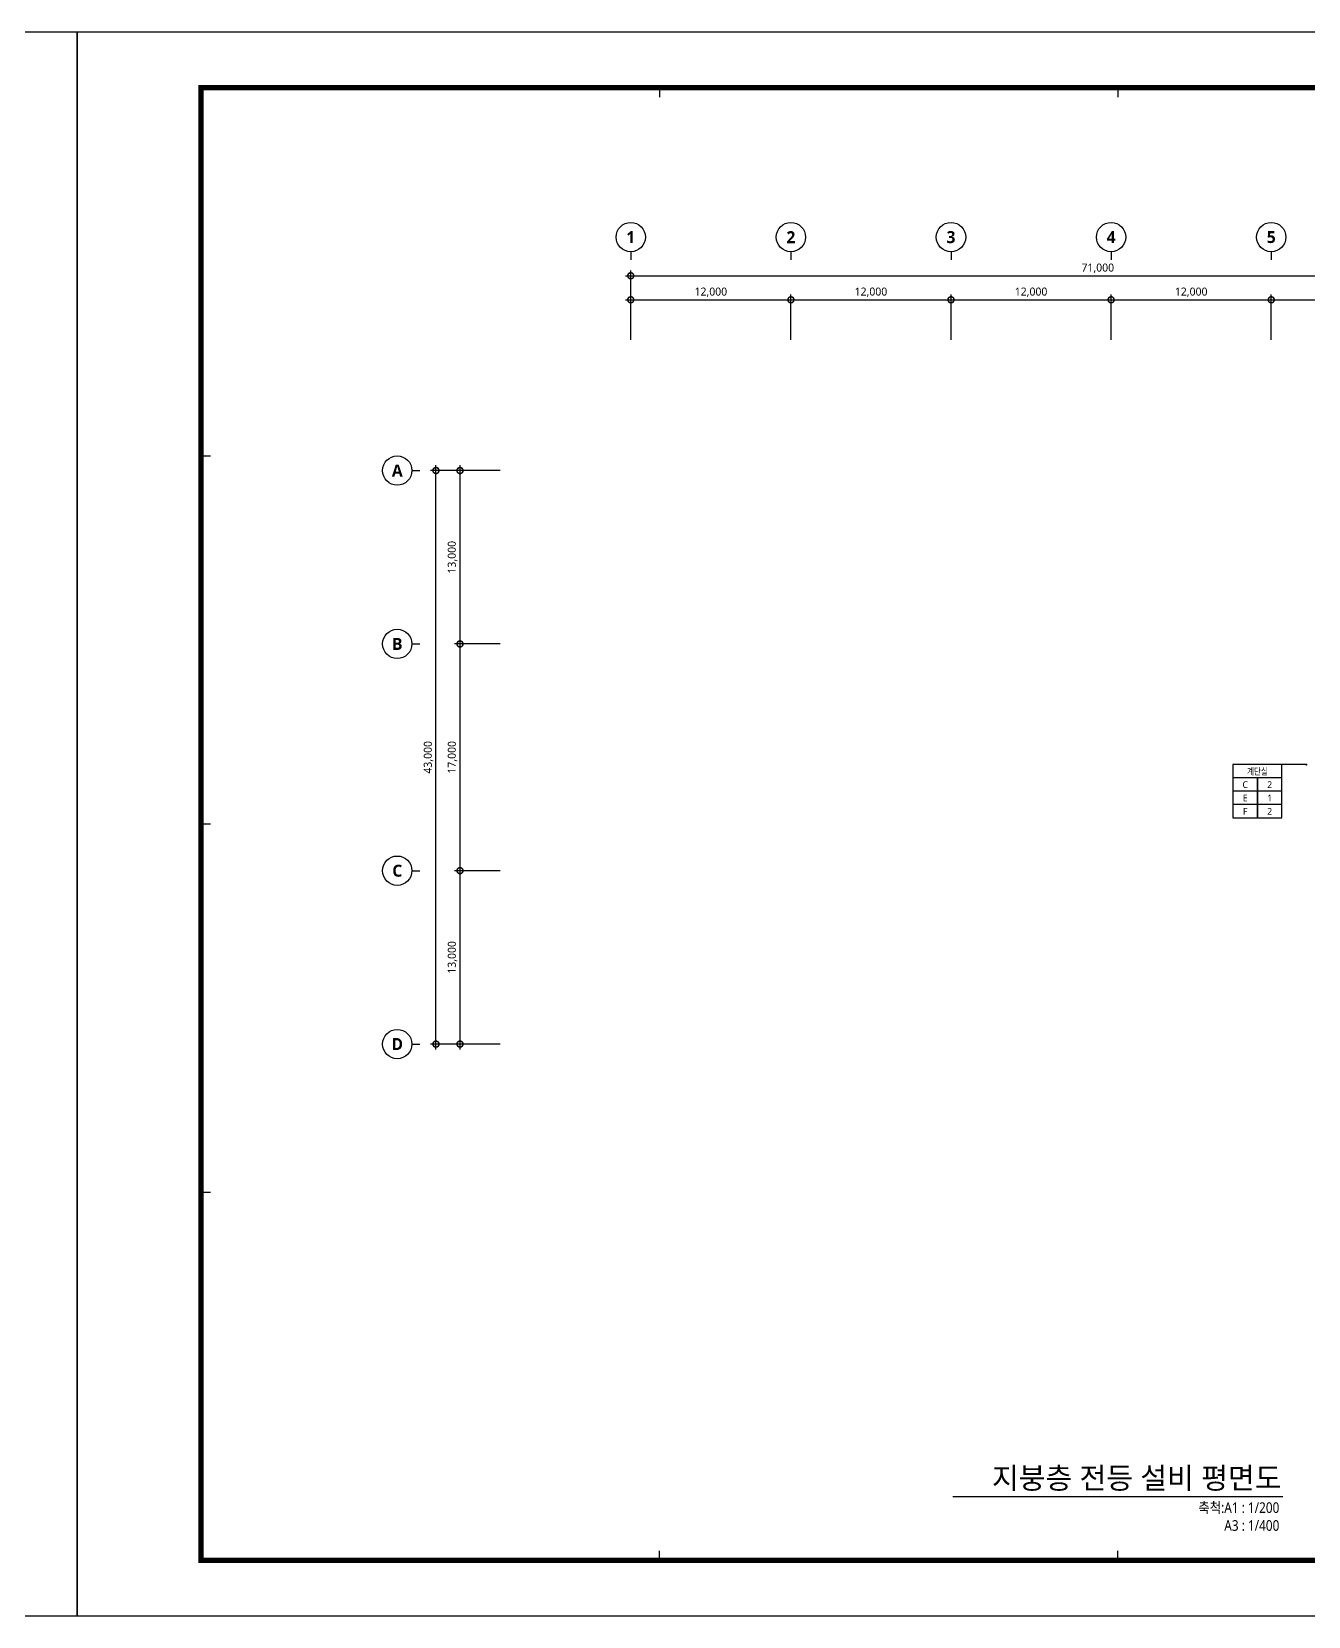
# Model space of a CAD drawing. Header units: millimetres. Extents: x -168200 to 504600, y -244718 to -125918.
# Drawn here: x 333002 to 428678, y -244718 to -125918 of the extents above; entities that cross this region are included whole.
import ezdxf
from ezdxf.enums import TextEntityAlignment as Align

# ---------------------------------------------------------------- set-up
doc = ezdxf.new("R2010")
doc.units = ezdxf.units.MM
doc.set_wipeout_variables(frame=1)
doc.layers.get('Defpoints').update_dxf_attribs({"color": 167})
for name, color, linetype in [('arch', 8, 'Continuous'), ('elec-box', 6, 'Continuous'), ('SYM-BUB', 3, 'Continuous'), ('TIT', 2, 'Continuous'), ('XR-FORM-EE$0$XR-SHEET-SHT', 5, 'Continuous')]:
    doc.layers.add(name, color=color, linetype=linetype)
doc.layers.add('XR-FORM-EE$0$XR-SHEET-TEMP', color=171, linetype='Continuous', plot=False)
doc.styles.add('$0$스타일1', font='malgun.ttf')
doc.styles.add('GHS', font='malgun.ttf')
doc.styles.add('스타일1', font='malgun.ttf')
doc.styles.add('스타일2', font='malgunbd.ttf')
doc.dimstyles.new('CJA', dxfattribs={"dimscale": 300, "dimtxt": 2.7, "dimasz": 1, "dimexe": 2, "dimexo": 3, "dimgap": 1, "dimtad": 1, "dimdec": 0, "dimzin": 1, "dimdsep": 46, "dimlunit": 6, "dimtxsty": '$0$스타일1', "dimblk": 'CJDOT', "dimcen": 0.09, "dimdle": 1, "dimclrd": 256, "dimclre": 256, "dimclrt": 3, "dimadec": 0, "dimazin": 0, "dimtfac": 1, "dimtdec": 0, "dimtix": 1, "dimtmove": 2, "dimatfit": 3, "dimldrblk": 'CJDOT', "dimfxl": 1, "dimtolj": 1, "dimtzin": 1, "dimarcsym": 0})
doc.dimstyles.new('DIM-QD 1', dxfattribs={"dimtxt": 3, "dimasz": 1.5, "dimexe": 1, "dimexo": 0, "dimgap": 1, "dimtad": 1, "dimdec": 3, "dimdsep": 46, "dimlunit": 6, "dimtxsty": '$0$스타일1', "dimblk1": 'ARCHTICK', "dimblk2": 'ARCHTICK', "dimsah": 1, "dimcen": 0, "dimclrd": 256, "dimclre": 256, "dimclrt": 3, "dimazin": 2, "dimtfac": 1, "dimtdec": 3, "dimtix": 1, "dimtmove": 2, "dimatfit": 3, "dimldrblk": 'ARCHTICK', "dimfxl": 1, "dimtolj": 1, "dimtzin": 0, "dimarcsym": 0})

# ---------------------------------------------------------------- blocks, each defined once
blk = doc.blocks.new('XR-FORM-EE', base_point=(461, 408))
at = {"layer": 'XR-FORM-EE$0$XR-SHEET-SHT', "color": 5}
blk.add_lwpolyline([(0, 118800), (168200, 118800), (168200, 0), (0, 0)], close=True, dxfattribs=at)
at = {"layer": 'XR-FORM-EE$0$XR-SHEET-SHT', "color": 5, "const_width": 400}
blk.add_lwpolyline([(9300, 114600), (163900, 114600), (163900, 4200), (9300, 4200)], close=True, dxfattribs=at)
at = {"layer": 'XR-FORM-EE$0$XR-SHEET-TEMP'}
for p, q in [((43650, 114600), (43650, 113900)), ((78000, 114600), (78000, 113900)), ((9300, 87000), (10000, 87000)), ((9300, 59400), (10000, 59400)), ((9300, 31800), (10000, 31800)), ((43650, 4200), (43650, 4900)), ((78000, 4200), (78000, 4900))]:
    blk.add_line(p, q, dxfattribs=at)
blk = doc.blocks.new('_DotSmall')
at = {"color": 0, "linetype": 'ByBlock', "const_width": 0.5}
blk.add_lwpolyline([(-0.0625, 0, 1), (0.0625, 0, 1)], format="xyb", close=True, dxfattribs=at)
blk = doc.blocks.new('*D524')
at = {"layer": 'arch', "color": 7, "lineweight": -2, "transparency": 16777216}
for p, q in [((368100, -158818), (362900, -158818)), ((363300, -202218), (363300, -158418)), ((368100, -201818), (362900, -201818))]:
    blk.add_line(p, q, dxfattribs=at)
at = {"layer": 'Defpoints', "color": 0, "transparency": 16777216}
for p in [(363300, -158818), (368700, -158818), (368700, -201818)]:
    blk.add_point(p, dxfattribs=at)
at = {"layer": 'arch', "color": 7, "lineweight": -2, "transparency": 16777216, "xscale": 900, "yscale": 900, "zscale": 900}
for p, rotation in [((363300, -158818), 90), ((363300, -201818), 270)]:
    blk.add_blockref('_DotSmall', p, dxfattribs=dict(at, rotation=rotation))
at = {"layer": 'arch', "color": 3, "transparency": 16777216, "insert": (362740, -180318), "char_height": 600, "attachment_point": 5, "rotation": 90, "style": '$0$스타일1'}
blk.add_mtext('\\A1;43,000', dxfattribs=at)
blk = doc.blocks.new('CJDOT')
blk.add_line((-2, 0), (2, 0))
at = {"const_width": 0.5}
blk.add_lwpolyline([(-0.25, 0, 1), (0.25, 0, 1)], format="xyb", close=True, dxfattribs=at)
blk = doc.blocks.new('*D525')
at = {"layer": 'arch', "color": 7, "lineweight": -2, "transparency": 16777216}
for p, q in [((368100, -158818), (364700, -158818)), ((365100, -158418), (365100, -172218)), ((368100, -171818), (364700, -171818))]:
    blk.add_line(p, q, dxfattribs=at)
at = {"layer": 'Defpoints', "color": 0, "transparency": 16777216}
for p in [(368700, -158818), (365100, -171818), (368700, -171818)]:
    blk.add_point(p, dxfattribs=at)
at = {"layer": 'arch', "color": 7, "lineweight": -2, "transparency": 16777216, "xscale": 900, "yscale": 900, "zscale": 900}
for p, rotation in [((365100, -158818), 90), ((365100, -171818), 270)]:
    blk.add_blockref('_DotSmall', p, dxfattribs=dict(at, rotation=rotation))
at = {"layer": 'arch', "color": 3, "transparency": 16777216, "insert": (364538, -165318), "char_height": 600, "attachment_point": 5, "rotation": 90, "style": '$0$스타일1'}
blk.add_mtext('\\A1;13,000', dxfattribs=at)
blk = doc.blocks.new('*D526')
at = {"layer": 'arch', "color": 7, "lineweight": -2, "transparency": 16777216}
for p, q in [((368100, -171818), (364700, -171818)), ((365100, -171418), (365100, -189218)), ((368100, -188818), (364700, -188818))]:
    blk.add_line(p, q, dxfattribs=at)
at = {"layer": 'Defpoints', "color": 0, "transparency": 16777216}
for p in [(368700, -171818), (365100, -188818), (368700, -188818)]:
    blk.add_point(p, dxfattribs=at)
at = {"layer": 'arch', "color": 7, "lineweight": -2, "transparency": 16777216, "xscale": 900, "yscale": 900, "zscale": 900}
for p, rotation in [((365100, -171818), 90), ((365100, -188818), 270)]:
    blk.add_blockref('_DotSmall', p, dxfattribs=dict(at, rotation=rotation))
at = {"layer": 'arch', "color": 3, "transparency": 16777216, "insert": (364538, -180318), "char_height": 600, "attachment_point": 5, "rotation": 90, "style": '$0$스타일1'}
blk.add_mtext('\\A1;17,000', dxfattribs=at)
blk = doc.blocks.new('*D527')
at = {"layer": 'arch', "color": 7, "lineweight": -2, "transparency": 16777216}
for p, q in [((368100, -188818), (364700, -188818)), ((365100, -188418), (365100, -202218)), ((368100, -201818), (364700, -201818))]:
    blk.add_line(p, q, dxfattribs=at)
at = {"layer": 'Defpoints', "color": 0, "transparency": 16777216}
for p in [(368700, -188818), (365100, -201818), (368700, -201818)]:
    blk.add_point(p, dxfattribs=at)
at = {"layer": 'arch', "color": 7, "lineweight": -2, "transparency": 16777216, "xscale": 900, "yscale": 900, "zscale": 900}
for p, rotation in [((365100, -188818), 90), ((365100, -201818), 270)]:
    blk.add_blockref('_DotSmall', p, dxfattribs=dict(at, rotation=rotation))
at = {"layer": 'arch', "color": 3, "transparency": 16777216, "insert": (364538, -195318), "char_height": 600, "attachment_point": 5, "rotation": 90, "style": '$0$스타일1'}
blk.add_mtext('\\A1;13,000', dxfattribs=at)
blk = doc.blocks.new('*D528')
at = {"layer": 'arch', "color": 7, "lineweight": -2, "transparency": 16777216}
for p, q in [((377500, -144218), (449300, -144218)), ((377900, -149018), (377900, -143818)), ((448900, -149018), (448900, -143818))]:
    blk.add_line(p, q, dxfattribs=at)
at = {"layer": 'Defpoints', "color": 0, "transparency": 16777216}
for p in [(448900, -144218), (377900, -149618), (448900, -149618)]:
    blk.add_point(p, dxfattribs=at)
at = {"layer": 'arch', "color": 7, "lineweight": -2, "transparency": 16777216, "xscale": 900, "yscale": 900, "zscale": 900, "rotation": 180}
blk.add_blockref('_DotSmall', (377900, -144218), dxfattribs=at)
at = {"layer": 'arch', "color": 7, "lineweight": -2, "transparency": 16777216, "xscale": 900, "yscale": 900, "zscale": 900}
blk.add_blockref('_DotSmall', (448900, -144218), dxfattribs=at)
at = {"layer": 'arch', "color": 3, "transparency": 16777216, "insert": (412900, -143656), "char_height": 600, "attachment_point": 5, "style": '스타일1'}
blk.add_mtext('\\A1;71,000', dxfattribs=at)
blk = doc.blocks.new('*D530')
at = {"layer": 'arch', "color": 7, "lineweight": -2, "transparency": 16777216}
for p, q in [((425500, -146018), (437800, -146018)), ((425900, -149018), (425900, -145618)), ((437400, -149018), (437400, -145618))]:
    blk.add_line(p, q, dxfattribs=at)
at = {"layer": 'Defpoints', "color": 0, "transparency": 16777216}
for p in [(437400, -146018), (425900, -149618), (437400, -149618)]:
    blk.add_point(p, dxfattribs=at)
at = {"layer": 'arch', "color": 7, "lineweight": -2, "transparency": 16777216, "xscale": 900, "yscale": 900, "zscale": 900, "rotation": 180}
blk.add_blockref('_DotSmall', (425900, -146018), dxfattribs=at)
at = {"layer": 'arch', "color": 7, "lineweight": -2, "transparency": 16777216, "xscale": 900, "yscale": 900, "zscale": 900}
blk.add_blockref('_DotSmall', (437400, -146018), dxfattribs=at)
at = {"layer": 'arch', "color": 3, "transparency": 16777216, "insert": (431650, -145456), "char_height": 600, "attachment_point": 5, "style": '스타일1'}
blk.add_mtext('\\A1;11,500', dxfattribs=at)
blk = doc.blocks.new('*D531')
at = {"layer": 'arch', "color": 7, "lineweight": -2, "transparency": 16777216}
for p, q in [((413500, -146018), (426300, -146018)), ((413900, -149018), (413900, -145618)), ((425900, -149018), (425900, -145618))]:
    blk.add_line(p, q, dxfattribs=at)
at = {"layer": 'Defpoints', "color": 0, "transparency": 16777216}
for p in [(425900, -146018), (413900, -149618), (425900, -149618)]:
    blk.add_point(p, dxfattribs=at)
at = {"layer": 'arch', "color": 7, "lineweight": -2, "transparency": 16777216, "xscale": 900, "yscale": 900, "zscale": 900, "rotation": 180}
blk.add_blockref('_DotSmall', (413900, -146018), dxfattribs=at)
at = {"layer": 'arch', "color": 7, "lineweight": -2, "transparency": 16777216, "xscale": 900, "yscale": 900, "zscale": 900}
blk.add_blockref('_DotSmall', (425900, -146018), dxfattribs=at)
at = {"layer": 'arch', "color": 3, "transparency": 16777216, "insert": (419900, -145456), "char_height": 600, "attachment_point": 5, "style": '스타일1'}
blk.add_mtext('\\A1;12,000', dxfattribs=at)
blk = doc.blocks.new('*D532')
at = {"layer": 'arch', "color": 7, "lineweight": -2, "transparency": 16777216}
for p, q in [((401500, -146018), (414300, -146018)), ((401900, -149018), (401900, -145618)), ((413900, -149018), (413900, -145618))]:
    blk.add_line(p, q, dxfattribs=at)
at = {"layer": 'Defpoints', "color": 0, "transparency": 16777216}
for p in [(413900, -146018), (401900, -149618), (413900, -149618)]:
    blk.add_point(p, dxfattribs=at)
at = {"layer": 'arch', "color": 7, "lineweight": -2, "transparency": 16777216, "xscale": 900, "yscale": 900, "zscale": 900, "rotation": 180}
blk.add_blockref('_DotSmall', (401900, -146018), dxfattribs=at)
at = {"layer": 'arch', "color": 7, "lineweight": -2, "transparency": 16777216, "xscale": 900, "yscale": 900, "zscale": 900}
blk.add_blockref('_DotSmall', (413900, -146018), dxfattribs=at)
at = {"layer": 'arch', "color": 3, "transparency": 16777216, "insert": (407900, -145456), "char_height": 600, "attachment_point": 5, "style": '스타일1'}
blk.add_mtext('\\A1;12,000', dxfattribs=at)
blk = doc.blocks.new('*D533')
at = {"layer": 'arch', "color": 7, "lineweight": -2, "transparency": 16777216}
for p, q in [((389500, -146018), (402300, -146018)), ((389900, -149018), (389900, -145618)), ((401900, -149018), (401900, -145618))]:
    blk.add_line(p, q, dxfattribs=at)
at = {"layer": 'Defpoints', "color": 0, "transparency": 16777216}
for p in [(401900, -146018), (389900, -149618), (401900, -149618)]:
    blk.add_point(p, dxfattribs=at)
at = {"layer": 'arch', "color": 7, "lineweight": -2, "transparency": 16777216, "xscale": 900, "yscale": 900, "zscale": 900, "rotation": 180}
blk.add_blockref('_DotSmall', (389900, -146018), dxfattribs=at)
at = {"layer": 'arch', "color": 7, "lineweight": -2, "transparency": 16777216, "xscale": 900, "yscale": 900, "zscale": 900}
blk.add_blockref('_DotSmall', (401900, -146018), dxfattribs=at)
at = {"layer": 'arch', "color": 3, "transparency": 16777216, "insert": (395900, -145456), "char_height": 600, "attachment_point": 5, "style": '스타일1'}
blk.add_mtext('\\A1;12,000', dxfattribs=at)
blk = doc.blocks.new('*D534')
at = {"layer": 'arch', "color": 7, "lineweight": -2, "transparency": 16777216}
for p, q in [((377500, -146018), (390300, -146018)), ((377900, -149018), (377900, -145618)), ((389900, -149018), (389900, -145618))]:
    blk.add_line(p, q, dxfattribs=at)
at = {"layer": 'Defpoints', "color": 0, "transparency": 16777216}
for p in [(389900, -146018), (377900, -149618), (389900, -149618)]:
    blk.add_point(p, dxfattribs=at)
at = {"layer": 'arch', "color": 7, "lineweight": -2, "transparency": 16777216, "xscale": 900, "yscale": 900, "zscale": 900, "rotation": 180}
blk.add_blockref('_DotSmall', (377900, -146018), dxfattribs=at)
at = {"layer": 'arch', "color": 7, "lineweight": -2, "transparency": 16777216, "xscale": 900, "yscale": 900, "zscale": 900}
blk.add_blockref('_DotSmall', (389900, -146018), dxfattribs=at)
at = {"layer": 'arch', "color": 3, "transparency": 16777216, "insert": (383900, -145456), "char_height": 600, "attachment_point": 5, "style": '스타일1'}
blk.add_mtext('\\A1;12,000', dxfattribs=at)
blk = doc.blocks.new('NEW_BUB')
at = {"layer": 'SYM-BUB', "color": 6}
blk.add_line((0, 3), (0, 0), dxfattribs=at)
blk.add_circle((0, 8.5), 5.5, dxfattribs=at)
at = {"layer": 'SYM-BUB', "color": 3, "style": '스타일2'}
blk.add_attdef('X', text='', height=4.5, dxfattribs=at).set_placement((0, 8.5), align=Align.MIDDLE)
blk = doc.blocks.new('_ARCHTICK')
at = {"color": 0, "linetype": 'ByBlock', "const_width": 0.15}
blk.add_lwpolyline([(-0.5, -0.5), (0.5, 0.5)], dxfattribs=at)

msp = doc.modelspace()

# ---------------------------------------------------------------- linework, layer by layer
at = {"layer": 'TIT'}
msp.add_line((402038.4, -235732.7), (426761.6, -235732.7), dxfattribs=at)

# ---------------------------------------------------------------- block references
at = {"layer": 'arch'}
for p in [(168661, -244309.3), (336861, -244309.3)]:
    msp.add_blockref('XR-FORM-EE', p, dxfattribs=at)
at = {"layer": 'arch', "xscale": 200.0000000000001, "yscale": 200.0000000000001, "zscale": 200.0000000000001}
for p, values in [((377900, -143017.7), {'X': '1'}), ((389900, -143017.7), {'X': '2'}), ((401900, -143017.7), {'X': '3'}), ((413900, -143017.7), {'X': '4'}), ((425900, -143017.7), {'X': '5'})]:
    msp.add_blockref('NEW_BUB', p, dxfattribs=at).add_auto_attribs(values)
at = {"layer": 'arch'}
ref = msp.add_blockref('NEW_BUB', (362100, -158817.7), dxfattribs=dict(at, xscale=200.0000000000001, yscale=200.0000000000001, zscale=200.0000000000001, rotation=90))
ref.add_attrib('X', 'A', dxfattribs={"layer": 'SYM-BUB', "color": 3, "height": 900, "style": '스타일2'}).set_placement((360400, -158817.7), align=Align.MIDDLE)
ref = msp.add_blockref('NEW_BUB', (362100, -171817.7), dxfattribs=dict(at, xscale=200.0000000000001, yscale=200.0000000000001, zscale=200.0000000000001, rotation=90))
ref.add_attrib('X', 'B', dxfattribs={"layer": 'SYM-BUB', "color": 3, "height": 900, "style": '스타일2'}).set_placement((360400, -171817.7), align=Align.MIDDLE)
ref = msp.add_blockref('NEW_BUB', (362100, -188817.7), dxfattribs=dict(at, xscale=200.0000000000001, yscale=200.0000000000001, zscale=200.0000000000001, rotation=90))
ref.add_attrib('X', 'C', dxfattribs={"layer": 'SYM-BUB', "color": 3, "height": 900, "style": '스타일2'}).set_placement((360400, -188817.7), align=Align.MIDDLE)
ref = msp.add_blockref('NEW_BUB', (362100, -201817.7), dxfattribs=dict(at, xscale=200.0000000000001, yscale=200.0000000000001, zscale=200.0000000000001, rotation=90))
ref.add_attrib('X', 'D', dxfattribs={"layer": 'SYM-BUB', "color": 3, "height": 900, "style": '스타일2'}).set_placement((360400, -201817.7), align=Align.MIDDLE)

# ---------------------------------------------------------------- texts
at = {"layer": 'TIT', "style": 'GHS'}
msp.add_text('지붕층 전등 설비 평면도', height=1600, dxfattribs=at).set_placement((426669.8, -234353), align=Align.MIDDLE_RIGHT)
at = {"layer": 'TIT', "style": 'GHS', "width": 0.85}
for s, p in [('축척:A1 : 1/200', (426507.6, -236970.4)), ('A3 : 1/400', (426507.6, -238308.6))]:
    msp.add_text(s, height=800, dxfattribs=at).set_placement(p, align=Align.RIGHT)

# ---------------------------------------------------------------- dimensions: what is measured, and where the dimension line sits
at = {"layer": 'arch'}
dim = msp.add_linear_dim(base=(448900, -144217.7), p1=(377900, -149617.7), p2=(448900, -149617.7), angle=180, dimstyle='CJA', override={"dimscale": 200, "dimtxt": 3, "dimasz": 4.5, "dimtxsty": '스타일1', "dimblk1": 'DotSmall', "dimblk2": 'DotSmall', "dimsah": 1, "dimdle": 2, "dimclrd": 7, "dimclre": 7}, dxfattribs=at)
dim.commit()
dim.dimension.update_dxf_attribs({"geometry": '*D528', "text_midpoint": (412900, -143655.8), "dimtype": 160})
for base, p1, p2, picture, middle in [((389900, -146017.7), (377900, -149617.7), (389900, -149617.7), '*D534', (383900, -145455.8)), ((401900, -146017.7), (389900, -149617.7), (401900, -149617.7), '*D533', (395900, -145455.8)), ((413900, -146017.7), (401900, -149617.7), (413900, -149617.7), '*D532', (407900, -145455.8)), ((425900, -146017.7), (413900, -149617.7), (425900, -149617.7), '*D531', (419900, -145455.8)), ((437400, -146017.7), (425900, -149617.7), (437400, -149617.7), '*D530', (431650, -145455.8))]:
    dim = msp.add_linear_dim(base=base, p1=p1, p2=p2, dimstyle='CJA', override={"dimscale": 200, "dimtxt": 3, "dimasz": 4.5, "dimtxsty": '스타일1', "dimblk1": 'DotSmall', "dimblk2": 'DotSmall', "dimsah": 1, "dimdle": 2, "dimclrd": 7, "dimclre": 7}, dxfattribs=at)
    dim.commit()
    dim.dimension.update_dxf_attribs({"geometry": picture, "text_midpoint": middle})
for base, p1, p2, angle, picture, middle in [((363300, -158817.7), (368700, -201817.7), (368700, -158817.7), 270, '*D524', (362739.7, -180317.7)), ((365100, -171817.7), (368700, -158817.7), (368700, -171817.7), 90, '*D525', (364538, -165317.7)), ((365100, -188817.7), (368700, -171817.7), (368700, -188817.7), 270, '*D526', (364538, -180317.7)), ((365100, -201817.7), (368700, -188817.7), (368700, -201817.7), 270, '*D527', (364538, -195317.7))]:
    dim = msp.add_linear_dim(base=base, p1=p1, p2=p2, angle=angle, dimstyle='CJA', override={"dimscale": 200, "dimtxt": 3, "dimasz": 4.5, "dimblk1": 'DotSmall', "dimblk2": 'DotSmall', "dimsah": 1, "dimdle": 2, "dimclrd": 7, "dimclre": 7}, dxfattribs=at)
    dim.commit()
    dim.dimension.update_dxf_attribs({"geometry": picture, "text_midpoint": middle})

# ---------------------------------------------------------------- leaders
at = {"layer": 'elec-box'}
msp.add_leader([(428529.2, -180865.9), (426718, -180865.9), (426685.5, -180865.9)], dimstyle='DIM-QD 1', override={"dimscale": 100, "dimasz": 1.5, "dimtad": 0, "dimclrd": 6, "dimldrblk": 'DOT'}, dxfattribs=at)

# ---------------------------------------------------------------- next in the draw order: wipeouts: each hides what was drawn before it
at = {"color": 6}
msp.add_wipeout([(423031.6, -180865.9), (426701.8, -180865.9), (426701.8, -181865.9), (423031.6, -181865.9)], dxfattribs=at).dxf.layer = 'elec-box'

# ---------------------------------------------------------------- next in the draw order: linework, layer by layer
at = {"layer": 'elec-box', "color": 6}
msp.add_lwpolyline([(423031.6, -181865.9), (426701.8, -181865.9), (426701.8, -180865.9), (423031.6, -180865.9)], close=True, dxfattribs=at)

# ---------------------------------------------------------------- next in the draw order: texts
at = {"layer": 'elec-box', "color": 3, "style": 'GHS', "width": 0.8}
msp.add_text('계단실', height=500, dxfattribs=at).set_placement((424866.7, -181365.9), align=Align.MIDDLE)

# ---------------------------------------------------------------- next in the draw order: wipeouts: each hides what was drawn before it
at = {"color": 6}
msp.add_wipeout([(423031.6, -181865.9), (424866.7, -181865.9), (424866.7, -182865.9), (423031.6, -182865.9)], dxfattribs=at).dxf.layer = 'elec-box'

# ---------------------------------------------------------------- next in the draw order: linework, layer by layer
at = {"layer": 'elec-box', "color": 6}
msp.add_lwpolyline([(423031.6, -182865.9), (424866.7, -182865.9), (424866.7, -181865.9), (423031.6, -181865.9)], close=True, dxfattribs=at)

# ---------------------------------------------------------------- next in the draw order: texts
at = {"layer": 'elec-box', "color": 3, "style": 'GHS'}
msp.add_text('C', height=500, dxfattribs=at).set_placement((423949.1, -182365.9), align=Align.MIDDLE)

# ---------------------------------------------------------------- next in the draw order: wipeouts: each hides what was drawn before it
at = {"color": 6}
msp.add_wipeout([(424866.7, -181865.9), (426701.8, -181865.9), (426701.8, -182865.9), (424866.7, -182865.9)], dxfattribs=at).dxf.layer = 'elec-box'

# ---------------------------------------------------------------- next in the draw order: linework, layer by layer
at = {"layer": 'elec-box', "color": 6}
msp.add_lwpolyline([(424866.7, -182865.9), (426701.8, -182865.9), (426701.8, -181865.9), (424866.7, -181865.9)], close=True, dxfattribs=at)

# ---------------------------------------------------------------- next in the draw order: texts
at = {"layer": 'elec-box', "color": 3, "style": 'GHS'}
msp.add_text('2', height=500, dxfattribs=at).set_placement((425784.2, -182365.9), align=Align.MIDDLE)

# ---------------------------------------------------------------- next in the draw order: wipeouts: each hides what was drawn before it
at = {"color": 6}
msp.add_wipeout([(423031.6, -182865.9), (424866.7, -182865.9), (424866.7, -183865.9), (423031.6, -183865.9)], dxfattribs=at).dxf.layer = 'elec-box'

# ---------------------------------------------------------------- next in the draw order: linework, layer by layer
at = {"layer": 'elec-box', "color": 6}
msp.add_lwpolyline([(423031.6, -183865.9), (424866.7, -183865.9), (424866.7, -182865.9), (423031.6, -182865.9)], close=True, dxfattribs=at)

# ---------------------------------------------------------------- next in the draw order: texts
at = {"layer": 'elec-box', "color": 3, "style": 'GHS'}
msp.add_text('E', height=500, dxfattribs=at).set_placement((423949.1, -183365.9), align=Align.MIDDLE)

# ---------------------------------------------------------------- next in the draw order: wipeouts: each hides what was drawn before it
at = {"color": 6}
msp.add_wipeout([(424866.7, -182865.9), (426701.8, -182865.9), (426701.8, -183865.9), (424866.7, -183865.9)], dxfattribs=at).dxf.layer = 'elec-box'

# ---------------------------------------------------------------- next in the draw order: linework, layer by layer
at = {"layer": 'elec-box', "color": 6}
msp.add_lwpolyline([(424866.7, -183865.9), (426701.8, -183865.9), (426701.8, -182865.9), (424866.7, -182865.9)], close=True, dxfattribs=at)

# ---------------------------------------------------------------- next in the draw order: texts
at = {"layer": 'elec-box', "color": 3, "style": 'GHS'}
msp.add_text('1', height=500, dxfattribs=at).set_placement((425784.2, -183365.9), align=Align.MIDDLE)

# ---------------------------------------------------------------- next in the draw order: wipeouts: each hides what was drawn before it
at = {"color": 6}
msp.add_wipeout([(423031.6, -183865.9), (424866.7, -183865.9), (424866.7, -184865.9), (423031.6, -184865.9)], dxfattribs=at).dxf.layer = 'elec-box'

# ---------------------------------------------------------------- next in the draw order: linework, layer by layer
at = {"layer": 'elec-box', "color": 6}
msp.add_lwpolyline([(423031.6, -184865.9), (424866.7, -184865.9), (424866.7, -183865.9), (423031.6, -183865.9)], close=True, dxfattribs=at)

# ---------------------------------------------------------------- next in the draw order: texts
at = {"layer": 'elec-box', "color": 3, "style": 'GHS'}
msp.add_text('F', height=500, dxfattribs=at).set_placement((423949.1, -184365.9), align=Align.MIDDLE)

# ---------------------------------------------------------------- next in the draw order: wipeouts: each hides what was drawn before it
at = {"color": 6}
msp.add_wipeout([(424866.7, -183865.9), (426701.8, -183865.9), (426701.8, -184865.9), (424866.7, -184865.9)], dxfattribs=at).dxf.layer = 'elec-box'

# ---------------------------------------------------------------- next in the draw order: linework, layer by layer
at = {"layer": 'elec-box', "color": 6}
msp.add_lwpolyline([(424866.7, -184865.9), (426701.8, -184865.9), (426701.8, -183865.9), (424866.7, -183865.9)], close=True, dxfattribs=at)

# ---------------------------------------------------------------- next in the draw order: texts
at = {"layer": 'elec-box', "color": 3, "style": 'GHS'}
msp.add_text('2', height=500, dxfattribs=at).set_placement((425784.2, -184365.9), align=Align.MIDDLE)

doc.saveas('drawing.dxf')
